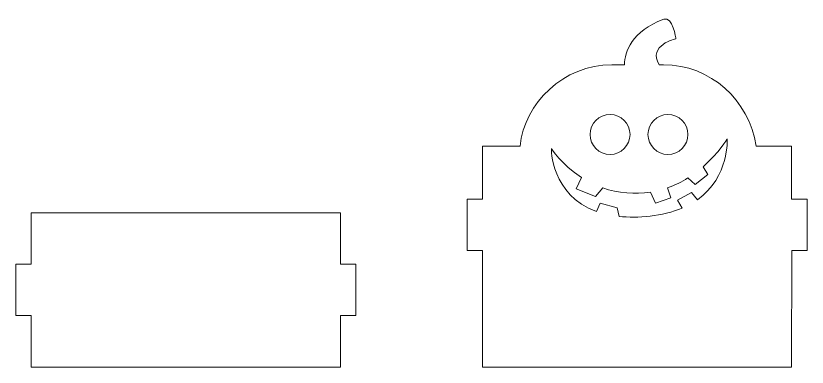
# Model space of a CAD drawing. Header units: inches. Extents: x 62 to 684, y 183 to 807.
# Drawn here: x 204.8 to 640.3, y 183.4 to 376.8 of the extents above; entities that cross this region are included whole.
import ezdxf

# ---------------------------------------------------------------- set-up
doc = ezdxf.new("R2010")
doc.units = ezdxf.units.IN
doc.header["$MEASUREMENT"] = 0
doc.layers.add('_U+0421_U+043B_U+043E_U+0439 1', color=7, linetype='Continuous')

# ---------------------------------------------------------------- blocks, each defined once
blk = doc.blocks.new('block 2')
at = {"layer": '_U+0421_U+043B_U+043E_U+0439 1', "color": 1, "lineweight": 9, "true_color": 0xff0000}
for points, knots in [([(612.31, 305.09), (608.32, 330.49), (587.02, 349.88), (561.34, 349.88), (561.34, 349.88), (558.85, 349.88), (558.85, 349.88), (552.42, 360.64), (568.03, 364.24), (568.03, 364.24), (568.03, 364.24), (566.39, 376.83), (561.38, 374.94), (543.64, 368.23), (539.99, 357.19), (539.74, 349.88), (539.74, 349.88), (532.84, 349.88), (532.84, 349.88), (506.13, 349.88), (484.79, 328.74), (482.31, 305.11), (482.31, 305.11), (461.7, 305.11), (461.7, 305.11), (461.7, 305.11), (461.7, 275.95), (461.7, 275.95), (461.7, 275.95), (453.2, 275.94), (453.2, 275.94), (453.2, 275.94), (453.23, 247.61), (453.23, 247.61), (453.23, 247.61), (461.7, 247.62), (461.7, 247.62), (461.7, 247.62), (461.7, 183.39), (461.7, 183.39), (461.7, 183.39), (631.78, 183.39), (631.78, 183.39), (631.78, 183.39), (631.81, 247.61), (631.81, 247.61), (631.81, 247.61), (640.32, 247.62), (640.32, 247.62), (640.32, 247.62), (640.28, 275.95), (640.28, 275.95), (640.28, 275.95), (631.78, 275.94), (631.78, 275.94), (631.78, 275.94), (631.78, 305.11), (631.78, 305.11), (631.78, 305.11), (612.31, 305.09), (612.31, 305.09)], [0, 0, 0, 0, 1, 1, 1, 2, 2, 2, 3, 3, 3, 4, 4, 4, 5, 5, 5, 6, 6, 6, 7, 7, 7, 8, 8, 8, 9, 9, 9, 10, 10, 10, 11, 11, 11, 12, 12, 12, 13, 13, 13, 14, 14, 14, 15, 15, 15, 16, 16, 16, 17, 17, 17, 18, 18, 18, 19, 19, 19, 20, 20, 20, 20]), ([(531.83, 322.5), (537.9, 322.5), (542.82, 317.58), (542.82, 311.5), (542.82, 305.43), (537.9, 300.51), (531.83, 300.51), (525.75, 300.51), (520.83, 305.43), (520.83, 311.5), (520.83, 317.58), (525.75, 322.5), (531.83, 322.5)], [0, 0, 0, 0, 1, 1, 1, 2, 2, 2, 3, 3, 3, 4, 4, 4, 4]), ([(574.69, 311.51), (574.69, 305.43), (569.77, 300.51), (563.69, 300.51), (557.62, 300.51), (552.7, 305.43), (552.7, 311.51), (552.7, 317.58), (557.62, 322.5), (563.69, 322.5), (569.77, 322.5), (574.69, 317.58), (574.69, 311.51)], [0, 0, 0, 0, 1, 1, 1, 2, 2, 2, 3, 3, 3, 4, 4, 4, 4]), ([(579.89, 275.59), (579.89, 275.59), (576.72, 279.57), (576.72, 279.57), (576.72, 279.57), (568.98, 275.34), (568.98, 275.34), (568.98, 275.34), (571.57, 270.96), (571.57, 270.96), (560.73, 266.35), (546.9, 265.36), (536.81, 266.41), (536.81, 266.41), (535.76, 271.06), (535.76, 271.06), (535.76, 271.06), (526.46, 273.63), (526.46, 273.63), (526.46, 273.63), (524.35, 269.14), (524.35, 269.14), (499.14, 278.17), (499.55, 303.8), (499.55, 303.8), (499.55, 303.8), (505.04, 294.97), (516.06, 287.87), (516.06, 287.87), (513.2, 281.54), (513.2, 281.54), (513.2, 281.54), (523.88, 277.39), (523.88, 277.39), (523.88, 277.39), (527.8, 282.14), (527.8, 282.14), (536.46, 279.12), (545.59, 278.46), (554.01, 279.75), (554.01, 279.75), (556.93, 273.63), (556.93, 273.63), (556.93, 273.63), (565.24, 276.6), (565.24, 276.6), (565.24, 276.6), (563.4, 282.1), (563.4, 282.1), (567.56, 283.55), (571.34, 285.44), (574.72, 287.55), (574.72, 287.55), (578.69, 284.05), (578.69, 284.05), (578.69, 284.05), (585.62, 289.46), (585.62, 289.46), (585.62, 289.46), (583, 293.68), (583, 293.68), (591.8, 301.33), (596.31, 309.15), (596.31, 309.15), (596.31, 309.15), (597.73, 288.3), (579.89, 275.59)], [0, 0, 0, 0, 1, 1, 1, 2, 2, 2, 3, 3, 3, 4, 4, 4, 5, 5, 5, 6, 6, 6, 7, 7, 7, 8, 8, 8, 9, 9, 9, 10, 10, 10, 11, 11, 11, 12, 12, 12, 13, 13, 13, 14, 14, 14, 15, 15, 15, 16, 16, 16, 17, 17, 17, 18, 18, 18, 19, 19, 19, 20, 20, 20, 21, 21, 21, 22, 22, 22, 22]), ([(383.42, 211.76), (383.42, 211.76), (383.42, 183.39), (383.42, 183.39), (383.42, 183.39), (213.34, 183.39), (213.34, 183.39), (213.34, 186.92), (213.34, 208.2), (213.34, 211.76), (213.34, 211.76), (204.84, 211.76), (204.84, 211.76), (204.84, 211.76), (204.84, 240.09), (204.84, 240.09), (204.84, 240.09), (213.34, 240.09), (213.34, 240.09), (213.34, 240.09), (213.34, 268.43), (213.34, 268.43), (213.34, 268.43), (383.42, 268.43), (383.42, 268.43), (383.42, 268.43), (383.42, 240.09), (383.42, 240.09), (383.42, 240.09), (391.92, 240.09), (391.92, 240.09), (391.92, 240.09), (391.92, 211.76), (391.92, 211.76), (391.92, 211.76), (383.42, 211.76), (383.42, 211.76)], [0, 0, 0, 0, 1, 1, 1, 2, 2, 2, 3, 3, 3, 4, 4, 4, 5, 5, 5, 6, 6, 6, 7, 7, 7, 8, 8, 8, 9, 9, 9, 10, 10, 10, 11, 11, 11, 12, 12, 12, 12])]:
    blk.add_open_spline(points, degree=3, knots=knots, dxfattribs=at)

msp = doc.modelspace()

# ---------------------------------------------------------------- block references
at = {"layer": '_U+0421_U+043B_U+043E_U+0439 1'}
msp.add_blockref('block 2', (0, 0), dxfattribs=at)

doc.saveas('drawing.dxf')
